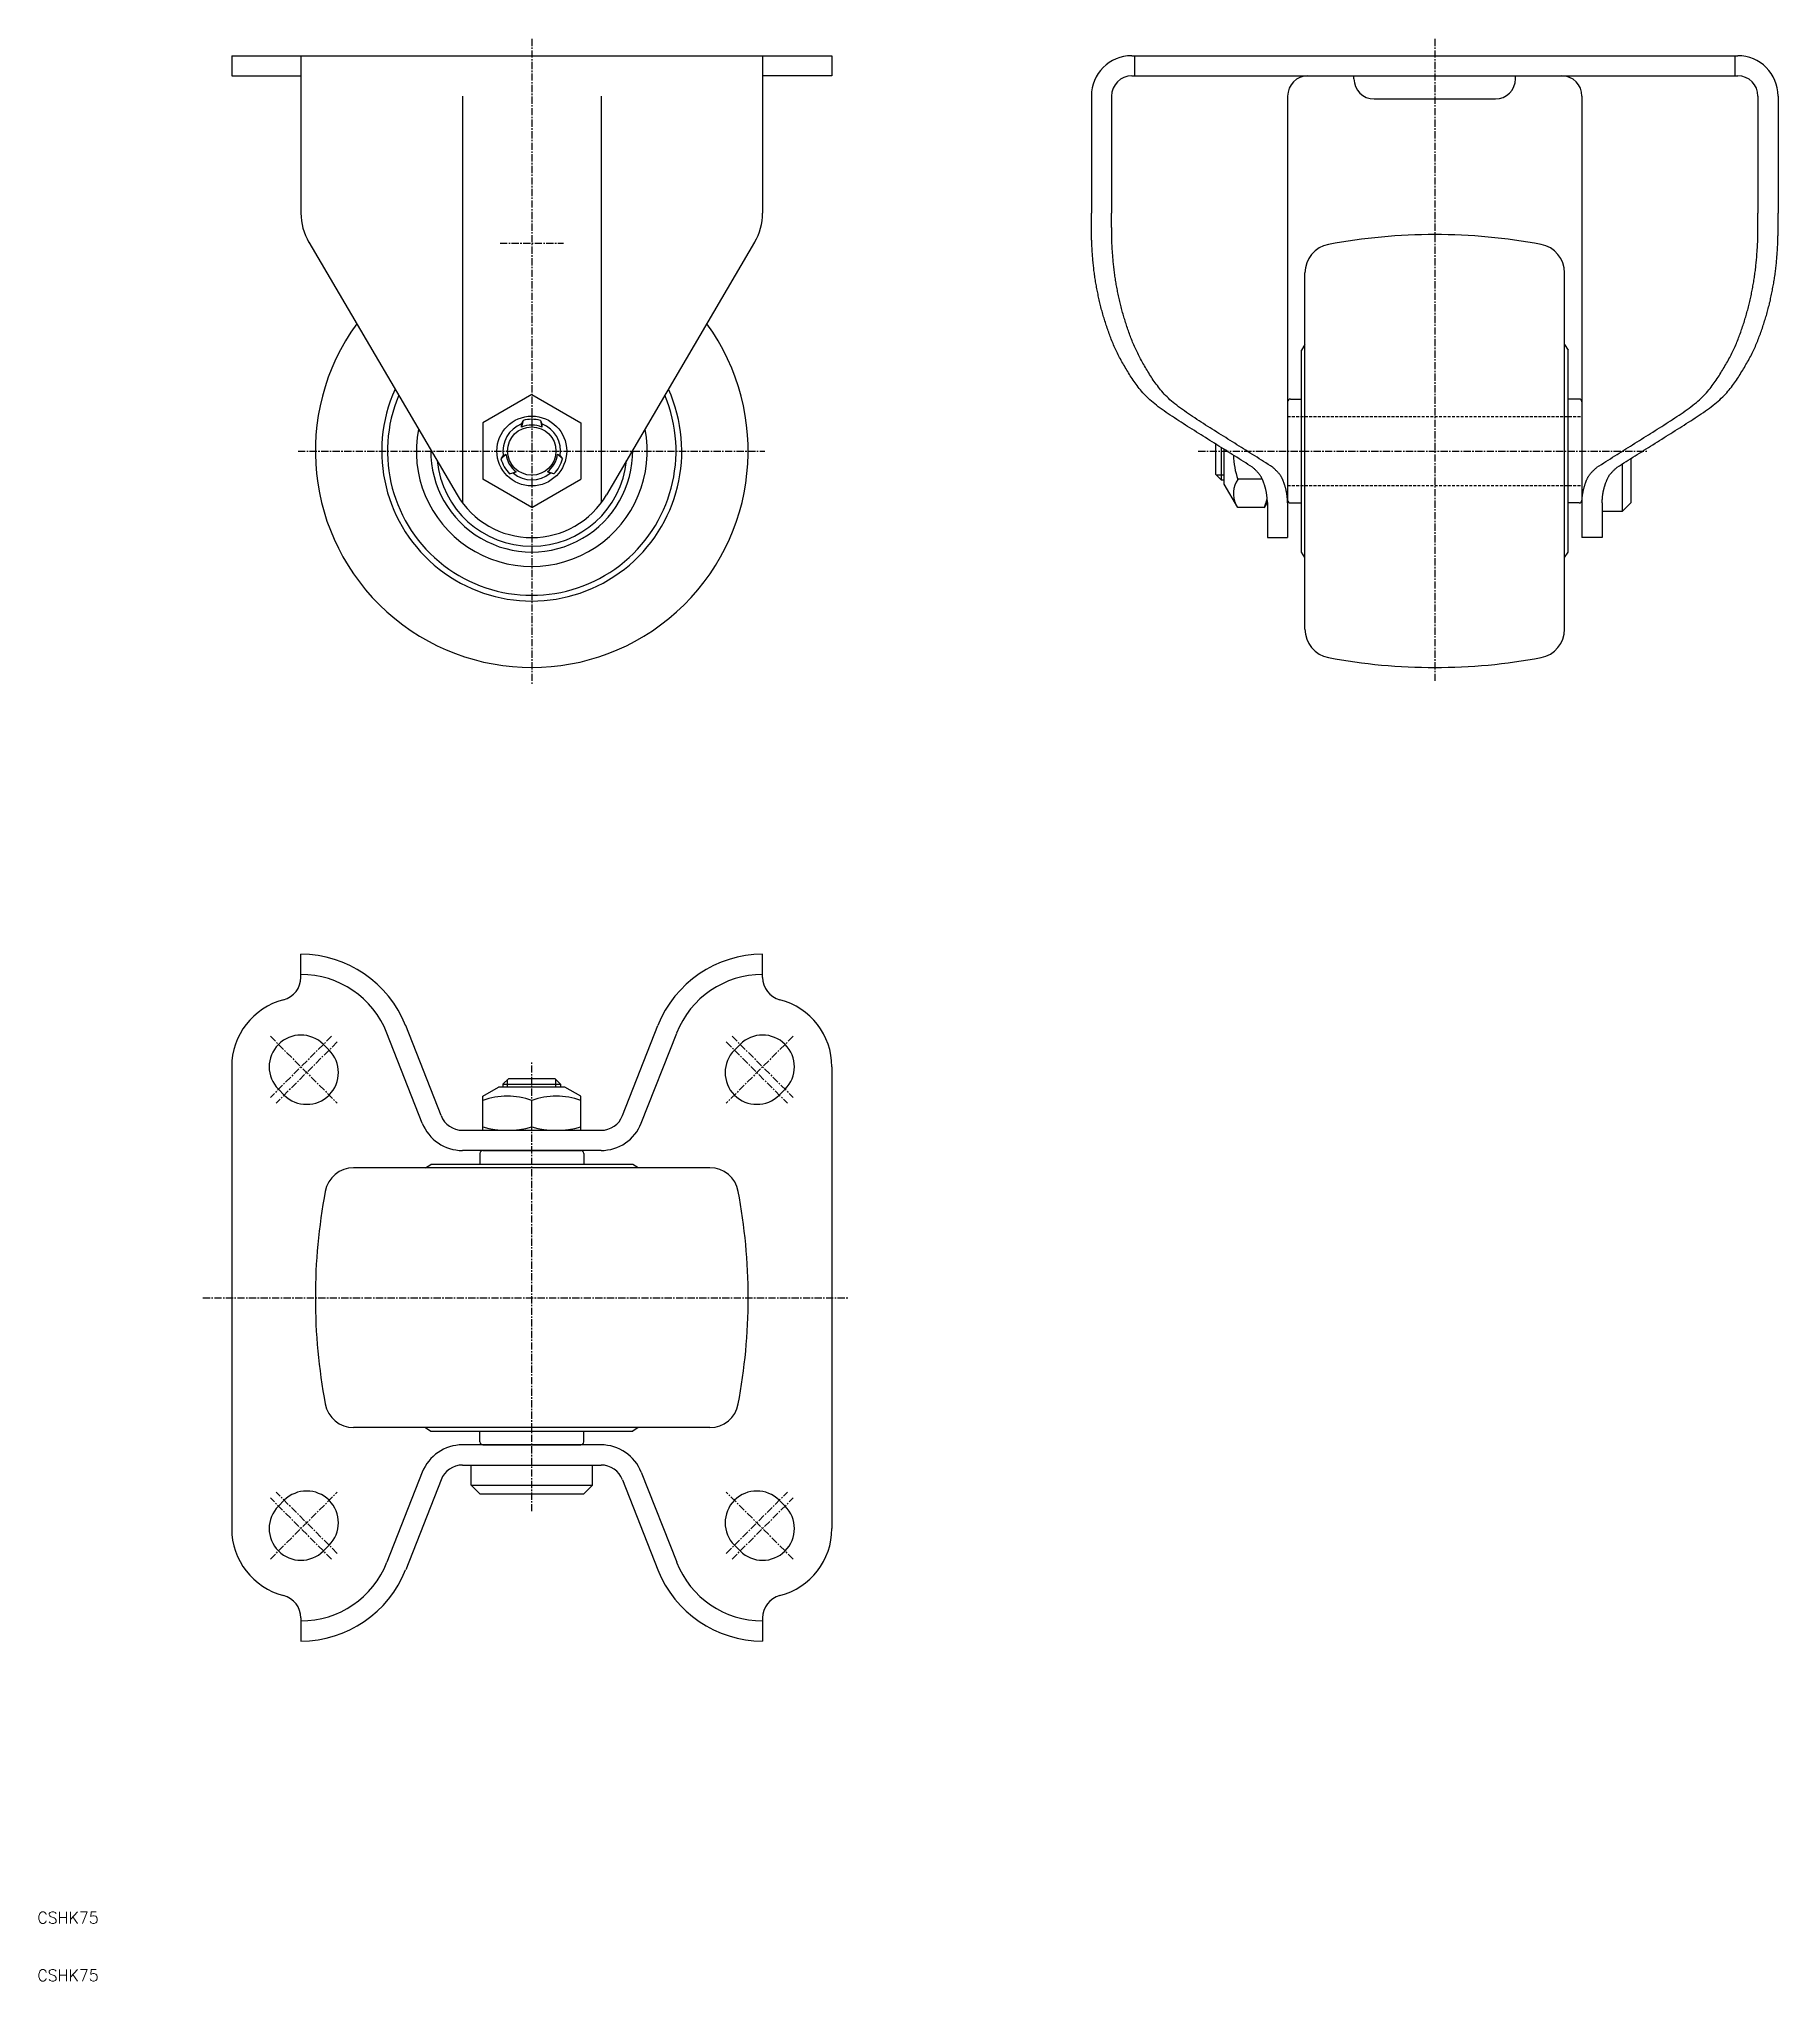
# Model space of a CAD drawing. Extents: x 10 to 312, y 10 to 347.
import ezdxf

# ---------------------------------------------------------------- set-up
doc = ezdxf.new("R2010")
doc.units = 0
doc.linetypes.add('CENTER', pattern=[2, 1.25, -0.25, 0.25, -0.25])
doc.linetypes.add('DASHED', pattern=[0.75, 0.5, -0.25])
doc.layers.get('0').update_dxf_attribs({"linetype": 'CONTINUOUS'})
doc.layers.add('CENTER', color=1, linetype='CENTER')
doc.styles.get("Standard").update_dxf_attribs({"font": 'TXT', "bigfont": 'BIGFONT'})

msp = doc.modelspace()

# ---------------------------------------------------------------- linework, layer by layer
at = {"color": 7, "linetype": 'CONTINUOUS'}
for p, q in [((43.67, 343.61), (147.67, 343.61)), ((43.67, 343.61), (43.67, 340.11)), ((55.67, 343.61), (55.67, 316.33)), ((135.67, 343.61), (135.67, 316.33)), ((147.67, 343.61), (147.67, 340.11)), ((199.64, 343.61), (304.64, 343.61)), ((200.14, 343.61), (200.14, 340.11)), ((304.14, 343.61), (304.14, 340.11)), ((43.67, 340.11), (55.67, 340.11)), ((147.67, 340.11), (135.67, 340.11)), ((199.64, 340.11), (304.64, 340.11)), ((238.14, 339.61), (238.14, 340.11)), ((266.14, 339.61), (266.14, 340.11)), ((192.64, 336.61), (192.64, 316.33)), ((196.14, 336.61), (196.14, 316.33)), ((226.64, 336.61), (226.64, 260.11)), ((277.64, 336.61), (277.64, 260.11)), ((308.14, 336.61), (308.14, 316.33)), ((311.64, 336.61), (311.64, 316.33)), ((241.64, 336.11), (262.64, 336.11)), ((57.05, 311.27), (82.74, 267.52)), ((134.29, 311.27), (108.61, 267.52)), ((229.64, 244.24), (229.64, 305.99)), ((274.64, 244.24), (274.64, 305.99)), ((229.64, 293.55), (229.04, 292.61)), ((274.64, 293.55), (275.24, 292.61)), ((229.04, 257.61), (229.04, 292.61)), ((275.24, 257.61), (275.24, 292.61)), ((95.67, 284.93), (87.17, 280.02)), ((95.67, 284.93), (104.17, 280.02)), ((227.14, 284.11), (229.04, 284.11)), ((277.14, 284.11), (275.24, 284.11)), ((87.17, 280.02), (87.17, 270.21)), ((94.17, 280.41), (93.92, 279.26)), ((93.92, 279.8), (94.17, 280.41)), ((93.92, 279.26), (93.92, 279.8)), ((97.17, 280.41), (97.42, 279.26)), ((97.17, 280.41), (97.42, 279.8)), ((97.42, 279.8), (97.42, 279.26)), ((104.17, 280.02), (104.17, 270.21)), ((214.14, 276.34), (214.14, 271.11)), ((90.34, 273.77), (91.21, 274.56)), ((90.34, 273.77), (90.74, 274.29)), ((90.74, 274.29), (91.21, 274.56)), ((101, 273.77), (100.14, 274.56)), ((100.14, 274.56), (100.6, 274.29)), ((100.6, 274.29), (101, 273.77)), ((215.14, 275.72), (215.14, 270.11)), ((215.64, 269.36), (215.64, 275.4)), ((284.64, 272.88), (284.64, 264.61)), ((286.14, 273.83), (286.14, 266.11)), ((95.67, 265.3), (87.17, 270.21)), ((91.84, 271.17), (92.96, 271.53)), ((92.49, 271.26), (91.84, 271.17)), ((92.96, 271.53), (92.49, 271.26)), ((95.67, 265.3), (104.17, 270.21)), ((99.5, 271.17), (98.39, 271.53)), ((98.85, 271.26), (98.39, 271.53)), ((99.5, 271.17), (98.85, 271.26)), ((214.14, 271.11), (215.14, 270.11)), ((215.14, 270.11), (215.64, 270.11)), ((217.99, 265.3), (215.64, 269.36)), ((222.27, 270.21), (217.99, 270.21)), ((223.14, 266.29), (222.56, 265.3)), ((223.14, 266.11), (223.14, 260.11)), ((227.14, 266.11), (229.04, 266.11)), ((277.14, 266.11), (275.24, 266.11)), ((281.14, 266.11), (281.14, 260.11)), ((286.14, 266.11), (284.64, 264.61)), ((222.56, 265.3), (217.99, 265.3)), ((284.64, 264.61), (281.14, 264.61)), ((223.14, 260.11), (226.64, 260.11)), ((281.14, 260.11), (277.64, 260.11)), ((229.64, 256.68), (229.04, 257.61)), ((274.64, 256.68), (275.24, 257.61)), ((55.67, 183.91), (55.67, 187.92)), ((135.67, 183.91), (135.67, 187.92)), ((79.95, 159.96), (73.82, 175.55)), ((111.39, 159.96), (117.52, 175.55)), ((60.56, 171.31), (59.56, 172.31)), ((76.69, 158.68), (70.56, 174.27)), ((114.65, 158.68), (120.78, 174.27)), ((130.78, 171.31), (131.78, 172.31)), ((43.67, 168.42), (43.67, 88.42)), ((147.67, 168.42), (147.67, 88.42)), ((87.17, 163.33), (89.92, 164.92)), ((101.42, 164.92), (89.92, 164.92)), ((91.67, 166.42), (90.67, 165.42)), ((90.67, 165.42), (90.67, 164.92)), ((90.67, 165.42), (100.67, 165.42)), ((91.67, 166.42), (99.67, 166.42)), ((99.67, 166.42), (100.67, 165.42)), ((100.67, 165.42), (100.67, 164.92)), ((104.17, 163.33), (101.42, 164.92)), ((51.78, 164.53), (52.78, 163.53)), ((87.17, 157.42), (87.17, 163.33)), ((95.67, 158), (95.67, 162.57)), ((104.17, 157.42), (104.17, 163.33)), ((139.56, 164.53), (138.56, 163.53)), ((83.67, 157.42), (107.67, 157.42)), ((77.23, 150.92), (78.17, 151.52)), ((113.17, 151.52), (78.17, 151.52)), ((107.67, 153.92), (83.67, 153.92)), ((86.67, 153.42), (86.67, 151.52)), ((87.17, 153.92), (104.17, 153.92)), ((104.67, 153.42), (104.67, 151.52)), ((114.11, 150.92), (113.17, 151.52)), ((126.54, 150.92), (64.8, 150.92)), ((126.54, 105.92), (64.8, 105.92)), ((77.23, 105.92), (78.17, 105.32)), ((78.17, 105.32), (113.17, 105.32)), ((86.67, 103.42), (86.67, 105.32)), ((104.67, 103.42), (104.67, 105.32)), ((114.11, 105.92), (113.17, 105.32)), ((107.67, 102.92), (83.67, 102.92)), ((87.17, 102.92), (104.17, 102.92)), ((76.69, 98.16), (70.56, 82.57)), ((83.67, 99.42), (107.67, 99.42)), ((85.17, 95.92), (85.17, 99.42)), ((106.17, 95.92), (106.17, 99.42)), ((114.65, 98.16), (120.78, 82.57)), ((79.95, 96.88), (73.82, 81.29)), ((85.17, 95.92), (106.17, 95.92)), ((85.17, 95.92), (86.67, 94.42)), ((86.67, 94.42), (104.67, 94.42)), ((104.67, 94.42), (106.17, 95.92)), ((111.39, 96.88), (117.52, 81.29)), ((51.78, 92.31), (52.78, 93.31)), ((139.56, 92.31), (138.56, 93.31)), ((60.56, 85.53), (59.56, 84.53)), ((130.78, 85.53), (131.78, 84.53)), ((55.67, 72.93), (55.67, 68.92)), ((135.67, 72.93), (135.67, 68.92))]:
    msp.add_line(p, q, dxfattribs=at)
at = {"color": 3, "linetype": 'CONTINUOUS'}
for p, q in [((83.67, 336.61), (83.67, 266.11)), ((107.67, 336.61), (107.67, 266.11)), ((215.64, 270.93), (214.33, 270.93)), ((91.48, 164.92), (91.48, 166.23)), ((99.86, 164.92), (99.86, 166.23))]:
    msp.add_line(p, q, dxfattribs=at)
at = {"color": 3, "linetype": 'DASHED'}
for p, q in [((226.64, 281.11), (277.64, 281.11)), ((226.64, 269.11), (277.64, 269.11))]:
    msp.add_line(p, q, dxfattribs=at)
at = {"color": 7, "linetype": 'CONTINUOUS'}
for points in [[(192.69, 311.27), (192.69, 311.33), (192.69, 311.4), (192.69, 311.46), (192.69, 311.52), (192.69, 311.59), (192.68, 311.65), (192.68, 311.71), (192.68, 311.78), (192.68, 311.84), (192.68, 311.9), (192.68, 311.97), (192.68, 312.03), (192.68, 312.09), (192.68, 312.16), (192.67, 312.22), (192.67, 312.28), (192.67, 312.35), (192.67, 312.41), (192.67, 312.47), (192.67, 312.54), (192.67, 312.6), (192.67, 312.66), (192.67, 312.73), (192.67, 312.79), (192.67, 312.85), (192.66, 312.92), (192.66, 312.98), (192.66, 313.04), (192.66, 313.11), (192.66, 313.17), (192.66, 313.23), (192.66, 313.3), (192.66, 313.36), (192.66, 313.42), (192.66, 313.49), (192.66, 313.55), (192.66, 313.61), (192.66, 313.68), (192.66, 313.74), (192.66, 313.8), (192.65, 313.86), (192.65, 313.93), (192.65, 313.99), (192.65, 314.05), (192.65, 314.12), (192.65, 314.18), (192.65, 314.24), (192.65, 314.31), (192.65, 314.37), (192.65, 314.43), (192.65, 314.5), (192.65, 314.56), (192.65, 314.62), (192.65, 314.69), (192.65, 314.75), (192.65, 314.81), (192.65, 314.88), (192.65, 314.94), (192.65, 315), (192.65, 315.07), (192.65, 315.13), (192.65, 315.19), (192.65, 315.26), (192.65, 315.32), (192.65, 315.38), (192.64, 315.45), (192.64, 315.51), (192.64, 315.57), (192.64, 315.64), (192.64, 315.7), (192.64, 315.76), (192.64, 315.83), (192.64, 315.89), (192.64, 315.95), (192.64, 316.02), (192.64, 316.08), (192.64, 316.14), (192.64, 316.21), (192.64, 316.27), (192.64, 316.33)], [(196.19, 311.27), (196.19, 311.33), (196.19, 311.4), (196.19, 311.46), (196.19, 311.52), (196.19, 311.59), (196.18, 311.65), (196.18, 311.71), (196.18, 311.78), (196.18, 311.84), (196.18, 311.9), (196.18, 311.97), (196.18, 312.03), (196.18, 312.09), (196.18, 312.16), (196.17, 312.22), (196.17, 312.28), (196.17, 312.35), (196.17, 312.41), (196.17, 312.47), (196.17, 312.54), (196.17, 312.6), (196.17, 312.66), (196.17, 312.73), (196.17, 312.79), (196.17, 312.85), (196.16, 312.92), (196.16, 312.98), (196.16, 313.04), (196.16, 313.11), (196.16, 313.17), (196.16, 313.23), (196.16, 313.3), (196.16, 313.36), (196.16, 313.42), (196.16, 313.49), (196.16, 313.55), (196.16, 313.61), (196.16, 313.68), (196.16, 313.74), (196.16, 313.8), (196.15, 313.86), (196.15, 313.93), (196.15, 313.99), (196.15, 314.05), (196.15, 314.12), (196.15, 314.18), (196.15, 314.24), (196.15, 314.31), (196.15, 314.37), (196.15, 314.43), (196.15, 314.5), (196.15, 314.56), (196.15, 314.62), (196.15, 314.69), (196.15, 314.75), (196.15, 314.81), (196.15, 314.88), (196.15, 314.94), (196.15, 315), (196.15, 315.07), (196.15, 315.13), (196.15, 315.19), (196.15, 315.26), (196.15, 315.32), (196.15, 315.38), (196.14, 315.45), (196.14, 315.51), (196.14, 315.57), (196.14, 315.64), (196.14, 315.7), (196.14, 315.76), (196.14, 315.83), (196.14, 315.89), (196.14, 315.95), (196.14, 316.02), (196.14, 316.08), (196.14, 316.14), (196.14, 316.21), (196.14, 316.27), (196.14, 316.33)], [(308.1, 311.27), (308.1, 311.33), (308.1, 311.4), (308.1, 311.46), (308.1, 311.52), (308.1, 311.59), (308.1, 311.65), (308.1, 311.71), (308.1, 311.78), (308.11, 311.84), (308.11, 311.9), (308.11, 311.97), (308.11, 312.03), (308.11, 312.09), (308.11, 312.16), (308.11, 312.22), (308.11, 312.28), (308.11, 312.35), (308.11, 312.41), (308.12, 312.47), (308.12, 312.54), (308.12, 312.6), (308.12, 312.66), (308.12, 312.73), (308.12, 312.79), (308.12, 312.85), (308.12, 312.92), (308.12, 312.98), (308.12, 313.04), (308.12, 313.11), (308.12, 313.17), (308.13, 313.23), (308.13, 313.3), (308.13, 313.36), (308.13, 313.42), (308.13, 313.49), (308.13, 313.55), (308.13, 313.61), (308.13, 313.68), (308.13, 313.74), (308.13, 313.8), (308.13, 313.86), (308.13, 313.93), (308.13, 313.99), (308.13, 314.05), (308.13, 314.12), (308.13, 314.18), (308.14, 314.24), (308.14, 314.31), (308.14, 314.37), (308.14, 314.43), (308.14, 314.5), (308.14, 314.56), (308.14, 314.62), (308.14, 314.69), (308.14, 314.75), (308.14, 314.81), (308.14, 314.88), (308.14, 314.94), (308.14, 315), (308.14, 315.07), (308.14, 315.13), (308.14, 315.19), (308.14, 315.26), (308.14, 315.32), (308.14, 315.38), (308.14, 315.45), (308.14, 315.51), (308.14, 315.57), (308.14, 315.64), (308.14, 315.7), (308.14, 315.76), (308.14, 315.83), (308.14, 315.89), (308.14, 315.95), (308.14, 316.02), (308.14, 316.08), (308.14, 316.14), (308.14, 316.21), (308.14, 316.27), (308.14, 316.33)], [(311.6, 311.27), (311.6, 311.33), (311.6, 311.4), (311.6, 311.46), (311.6, 311.52), (311.6, 311.59), (311.6, 311.65), (311.6, 311.71), (311.6, 311.78), (311.61, 311.84), (311.61, 311.9), (311.61, 311.97), (311.61, 312.03), (311.61, 312.09), (311.61, 312.16), (311.61, 312.22), (311.61, 312.28), (311.61, 312.35), (311.61, 312.41), (311.62, 312.47), (311.62, 312.54), (311.62, 312.6), (311.62, 312.66), (311.62, 312.73), (311.62, 312.79), (311.62, 312.85), (311.62, 312.92), (311.62, 312.98), (311.62, 313.04), (311.62, 313.11), (311.62, 313.17), (311.63, 313.23), (311.63, 313.3), (311.63, 313.36), (311.63, 313.42), (311.63, 313.49), (311.63, 313.55), (311.63, 313.61), (311.63, 313.68), (311.63, 313.74), (311.63, 313.8), (311.63, 313.86), (311.63, 313.93), (311.63, 313.99), (311.63, 314.05), (311.63, 314.12), (311.63, 314.18), (311.64, 314.24), (311.64, 314.31), (311.64, 314.37), (311.64, 314.43), (311.64, 314.5), (311.64, 314.56), (311.64, 314.62), (311.64, 314.69), (311.64, 314.75), (311.64, 314.81), (311.64, 314.88), (311.64, 314.94), (311.64, 315), (311.64, 315.07), (311.64, 315.13), (311.64, 315.19), (311.64, 315.26), (311.64, 315.32), (311.64, 315.38), (311.64, 315.45), (311.64, 315.51), (311.64, 315.57), (311.64, 315.64), (311.64, 315.7), (311.64, 315.76), (311.64, 315.83), (311.64, 315.89), (311.64, 315.95), (311.64, 316.02), (311.64, 316.08), (311.64, 316.14), (311.64, 316.21), (311.64, 316.27), (311.64, 316.33)], [(199.53, 287.9), (199.38, 288.14), (199.23, 288.38), (199.08, 288.63), (198.94, 288.87), (198.79, 289.11), (198.65, 289.36), (198.5, 289.6), (198.36, 289.85), (198.22, 290.09), (198.08, 290.33), (197.94, 290.58), (197.8, 290.82), (197.67, 291.06), (197.54, 291.31), (197.41, 291.55), (197.29, 291.79), (197.16, 292.04), (197.05, 292.28), (196.93, 292.52), (196.82, 292.77), (196.71, 293.01), (196.6, 293.25), (196.49, 293.5), (196.39, 293.74), (196.29, 293.98), (196.19, 294.23), (196.09, 294.47), (196, 294.71), (195.91, 294.96), (195.81, 295.2), (195.73, 295.44), (195.64, 295.69), (195.55, 295.93), (195.47, 296.18), (195.38, 296.42), (195.3, 296.66), (195.22, 296.91), (195.14, 297.15), (195.06, 297.39), (194.98, 297.64), (194.91, 297.88), (194.83, 298.12), (194.76, 298.37), (194.69, 298.61), (194.62, 298.85), (194.55, 299.1), (194.48, 299.34), (194.42, 299.58), (194.35, 299.83), (194.29, 300.07), (194.23, 300.31), (194.17, 300.56), (194.11, 300.8), (194.05, 301.04), (194, 301.29), (193.94, 301.53), (193.89, 301.77), (193.84, 302.02), (193.79, 302.26), (193.74, 302.51), (193.69, 302.75), (193.64, 302.99), (193.59, 303.24), (193.55, 303.48), (193.51, 303.72), (193.46, 303.97), (193.42, 304.21), (193.38, 304.45), (193.34, 304.7), (193.3, 304.94), (193.26, 305.18), (193.23, 305.43), (193.19, 305.67), (193.16, 305.91), (193.13, 306.16), (193.09, 306.4), (193.06, 306.64), (193.04, 306.89), (193.01, 307.13), (192.98, 307.37), (192.96, 307.62), (192.93, 307.86), (192.91, 308.1), (192.89, 308.35), (192.87, 308.59), (192.85, 308.84), (192.83, 309.08), (192.81, 309.32), (192.8, 309.57), (192.78, 309.81), (192.77, 310.05), (192.75, 310.3), (192.73, 310.54), (192.72, 310.78), (192.71, 311.03), (192.69, 311.27)], [(203.03, 287.9), (202.88, 288.14), (202.73, 288.38), (202.58, 288.63), (202.44, 288.87), (202.29, 289.11), (202.15, 289.36), (202, 289.6), (201.86, 289.85), (201.72, 290.09), (201.58, 290.33), (201.44, 290.58), (201.3, 290.82), (201.17, 291.06), (201.04, 291.31), (200.91, 291.55), (200.79, 291.79), (200.66, 292.04), (200.55, 292.28), (200.43, 292.52), (200.32, 292.77), (200.21, 293.01), (200.1, 293.25), (199.99, 293.5), (199.89, 293.74), (199.79, 293.98), (199.69, 294.23), (199.59, 294.47), (199.5, 294.71), (199.41, 294.96), (199.31, 295.2), (199.23, 295.44), (199.14, 295.69), (199.05, 295.93), (198.97, 296.18), (198.88, 296.42), (198.8, 296.66), (198.72, 296.91), (198.64, 297.15), (198.56, 297.39), (198.48, 297.64), (198.41, 297.88), (198.33, 298.12), (198.26, 298.37), (198.19, 298.61), (198.12, 298.85), (198.05, 299.1), (197.98, 299.34), (197.92, 299.58), (197.85, 299.83), (197.79, 300.07), (197.73, 300.31), (197.67, 300.56), (197.61, 300.8), (197.55, 301.04), (197.5, 301.29), (197.44, 301.53), (197.39, 301.77), (197.34, 302.02), (197.29, 302.26), (197.24, 302.51), (197.19, 302.75), (197.14, 302.99), (197.09, 303.24), (197.05, 303.48), (197.01, 303.72), (196.96, 303.97), (196.92, 304.21), (196.88, 304.45), (196.84, 304.7), (196.8, 304.94), (196.76, 305.18), (196.73, 305.43), (196.69, 305.67), (196.66, 305.91), (196.63, 306.16), (196.59, 306.4), (196.56, 306.64), (196.54, 306.89), (196.51, 307.13), (196.48, 307.37), (196.46, 307.62), (196.43, 307.86), (196.41, 308.1), (196.39, 308.35), (196.37, 308.59), (196.35, 308.84), (196.33, 309.08), (196.31, 309.32), (196.3, 309.57), (196.28, 309.81), (196.27, 310.05), (196.25, 310.3), (196.23, 310.54), (196.22, 310.78), (196.21, 311.03), (196.19, 311.27)], [(301.26, 287.9), (301.41, 288.14), (301.55, 288.38), (301.7, 288.63), (301.85, 288.87), (302, 289.11), (302.14, 289.36), (302.29, 289.6), (302.43, 289.85), (302.57, 290.09), (302.71, 290.33), (302.85, 290.58), (302.98, 290.82), (303.12, 291.06), (303.25, 291.31), (303.38, 291.55), (303.5, 291.79), (303.62, 292.04), (303.74, 292.28), (303.86, 292.52), (303.97, 292.77), (304.08, 293.01), (304.19, 293.25), (304.29, 293.5), (304.4, 293.74), (304.5, 293.98), (304.6, 294.23), (304.69, 294.47), (304.79, 294.71), (304.88, 294.96), (304.97, 295.2), (305.06, 295.44), (305.15, 295.69), (305.24, 295.93), (305.32, 296.18), (305.41, 296.42), (305.49, 296.66), (305.57, 296.91), (305.65, 297.15), (305.73, 297.39), (305.8, 297.64), (305.88, 297.88), (305.95, 298.12), (306.03, 298.37), (306.1, 298.61), (306.17, 298.85), (306.24, 299.1), (306.3, 299.34), (306.37, 299.58), (306.43, 299.83), (306.49, 300.07), (306.56, 300.31), (306.62, 300.56), (306.67, 300.8), (306.73, 301.04), (306.79, 301.29), (306.84, 301.53), (306.9, 301.77), (306.95, 302.02), (307, 302.26), (307.05, 302.51), (307.1, 302.75), (307.15, 302.99), (307.19, 303.24), (307.24, 303.48), (307.28, 303.72), (307.32, 303.97), (307.37, 304.21), (307.41, 304.45), (307.45, 304.7), (307.49, 304.94), (307.52, 305.18), (307.56, 305.43), (307.6, 305.67), (307.63, 305.91), (307.66, 306.16), (307.69, 306.4), (307.72, 306.64), (307.75, 306.89), (307.78, 307.13), (307.8, 307.37), (307.83, 307.62), (307.85, 307.86), (307.88, 308.1), (307.9, 308.35), (307.92, 308.59), (307.94, 308.84), (307.95, 309.08), (307.97, 309.32), (307.99, 309.57), (308.01, 309.81), (308.02, 310.05), (308.04, 310.3), (308.05, 310.54), (308.07, 310.78), (308.08, 311.03), (308.1, 311.27)], [(304.76, 287.9), (304.91, 288.14), (305.05, 288.38), (305.2, 288.63), (305.35, 288.87), (305.5, 289.11), (305.64, 289.36), (305.79, 289.6), (305.93, 289.85), (306.07, 290.09), (306.21, 290.33), (306.35, 290.58), (306.48, 290.82), (306.62, 291.06), (306.75, 291.31), (306.88, 291.55), (307, 291.79), (307.12, 292.04), (307.24, 292.28), (307.36, 292.52), (307.47, 292.77), (307.58, 293.01), (307.69, 293.25), (307.79, 293.5), (307.9, 293.74), (308, 293.98), (308.1, 294.23), (308.19, 294.47), (308.29, 294.71), (308.38, 294.96), (308.47, 295.2), (308.56, 295.44), (308.65, 295.69), (308.74, 295.93), (308.82, 296.18), (308.91, 296.42), (308.99, 296.66), (309.07, 296.91), (309.15, 297.15), (309.23, 297.39), (309.3, 297.64), (309.38, 297.88), (309.45, 298.12), (309.53, 298.37), (309.6, 298.61), (309.67, 298.85), (309.74, 299.1), (309.8, 299.34), (309.87, 299.58), (309.93, 299.83), (309.99, 300.07), (310.06, 300.31), (310.12, 300.56), (310.17, 300.8), (310.23, 301.04), (310.29, 301.29), (310.34, 301.53), (310.4, 301.77), (310.45, 302.02), (310.5, 302.26), (310.55, 302.51), (310.6, 302.75), (310.65, 302.99), (310.69, 303.24), (310.74, 303.48), (310.78, 303.72), (310.82, 303.97), (310.87, 304.21), (310.91, 304.45), (310.95, 304.7), (310.99, 304.94), (311.02, 305.18), (311.06, 305.43), (311.1, 305.67), (311.13, 305.91), (311.16, 306.16), (311.19, 306.4), (311.22, 306.64), (311.25, 306.89), (311.28, 307.13), (311.3, 307.37), (311.33, 307.62), (311.35, 307.86), (311.38, 308.1), (311.4, 308.35), (311.42, 308.59), (311.44, 308.84), (311.45, 309.08), (311.47, 309.32), (311.49, 309.57), (311.51, 309.81), (311.52, 310.05), (311.54, 310.3), (311.55, 310.54), (311.57, 310.78), (311.58, 311.03), (311.6, 311.27)], [(220.53, 272.32), (220.15, 272.56), (219.76, 272.8), (219.38, 273.05), (218.99, 273.29), (218.61, 273.53), (218.22, 273.78), (217.84, 274.02), (217.45, 274.26), (217.06, 274.51), (216.68, 274.75), (216.29, 274.99), (215.91, 275.24), (215.52, 275.48), (215.13, 275.72), (214.74, 275.97), (214.36, 276.21), (213.97, 276.45), (213.58, 276.7), (213.19, 276.94), (212.8, 277.18), (212.41, 277.43), (212.03, 277.67), (211.64, 277.92), (211.25, 278.16), (210.86, 278.4), (210.48, 278.65), (210.09, 278.89), (209.71, 279.13), (209.32, 279.38), (208.94, 279.62), (208.56, 279.86), (208.18, 280.11), (207.8, 280.35), (207.42, 280.59), (207.05, 280.84), (206.68, 281.08), (206.31, 281.32), (205.95, 281.57), (205.6, 281.81), (205.25, 282.05), (204.91, 282.3), (204.57, 282.54), (204.24, 282.78), (203.93, 283.03), (203.62, 283.27), (203.32, 283.51), (203.03, 283.76), (202.76, 284), (202.5, 284.25), (202.25, 284.49), (202.01, 284.73), (201.78, 284.98), (201.56, 285.22), (201.35, 285.46), (201.14, 285.71), (200.94, 285.95), (200.75, 286.19), (200.57, 286.44), (200.39, 286.68), (200.21, 286.92), (200.04, 287.17), (199.87, 287.41), (199.7, 287.65), (199.53, 287.9)], [(224.03, 272.32), (223.65, 272.56), (223.26, 272.8), (222.88, 273.05), (222.49, 273.29), (222.11, 273.53), (221.72, 273.78), (221.34, 274.02), (220.95, 274.26), (220.56, 274.51), (220.18, 274.75), (219.79, 274.99), (219.41, 275.24), (219.02, 275.48), (218.63, 275.72), (218.24, 275.97), (217.86, 276.21), (217.47, 276.45), (217.08, 276.7), (216.69, 276.94), (216.3, 277.18), (215.91, 277.43), (215.53, 277.67), (215.14, 277.92), (214.75, 278.16), (214.36, 278.4), (213.98, 278.65), (213.59, 278.89), (213.21, 279.13), (212.82, 279.38), (212.44, 279.62), (212.06, 279.86), (211.68, 280.11), (211.3, 280.35), (210.92, 280.59), (210.55, 280.84), (210.18, 281.08), (209.81, 281.32), (209.45, 281.57), (209.1, 281.81), (208.75, 282.05), (208.41, 282.3), (208.07, 282.54), (207.74, 282.78), (207.43, 283.03), (207.12, 283.27), (206.82, 283.51), (206.53, 283.76), (206.26, 284), (206, 284.25), (205.75, 284.49), (205.51, 284.73), (205.28, 284.98), (205.06, 285.22), (204.85, 285.46), (204.64, 285.71), (204.44, 285.95), (204.25, 286.19), (204.07, 286.44), (203.89, 286.68), (203.71, 286.92), (203.54, 287.17), (203.37, 287.41), (203.2, 287.65), (203.03, 287.9)], [(280.25, 272.32), (280.64, 272.56), (281.02, 272.8), (281.41, 273.05), (281.79, 273.29), (282.18, 273.53), (282.57, 273.78), (282.95, 274.02), (283.34, 274.26), (283.72, 274.51), (284.11, 274.75), (284.5, 274.99), (284.88, 275.24), (285.27, 275.48), (285.66, 275.72), (286.04, 275.97), (286.43, 276.21), (286.82, 276.45), (287.21, 276.7), (287.6, 276.94), (287.98, 277.18), (288.37, 277.43), (288.76, 277.67), (289.15, 277.92), (289.54, 278.16), (289.92, 278.4), (290.31, 278.65), (290.69, 278.89), (291.08, 279.13), (291.46, 279.38), (291.85, 279.62), (292.23, 279.86), (292.61, 280.11), (292.99, 280.35), (293.36, 280.59), (293.74, 280.84), (294.11, 281.08), (294.47, 281.32), (294.83, 281.57), (295.19, 281.81), (295.54, 282.05), (295.88, 282.3), (296.22, 282.54), (296.54, 282.78), (296.86, 283.03), (297.17, 283.27), (297.47, 283.51), (297.75, 283.76), (298.03, 284), (298.29, 284.25), (298.54, 284.49), (298.78, 284.73), (299.01, 284.98), (299.23, 285.22), (299.44, 285.46), (299.65, 285.71), (299.84, 285.95), (300.03, 286.19), (300.22, 286.44), (300.4, 286.68), (300.57, 286.92), (300.75, 287.17), (300.92, 287.41), (301.09, 287.65), (301.26, 287.9)], [(283.75, 272.32), (284.14, 272.56), (284.52, 272.8), (284.91, 273.05), (285.29, 273.29), (285.68, 273.53), (286.07, 273.78), (286.45, 274.02), (286.84, 274.26), (287.22, 274.51), (287.61, 274.75), (288, 274.99), (288.38, 275.24), (288.77, 275.48), (289.16, 275.72), (289.54, 275.97), (289.93, 276.21), (290.32, 276.45), (290.71, 276.7), (291.1, 276.94), (291.48, 277.18), (291.87, 277.43), (292.26, 277.67), (292.65, 277.92), (293.04, 278.16), (293.42, 278.4), (293.81, 278.65), (294.19, 278.89), (294.58, 279.13), (294.96, 279.38), (295.35, 279.62), (295.73, 279.86), (296.11, 280.11), (296.49, 280.35), (296.86, 280.59), (297.24, 280.84), (297.61, 281.08), (297.97, 281.32), (298.33, 281.57), (298.69, 281.81), (299.04, 282.05), (299.38, 282.3), (299.72, 282.54), (300.04, 282.78), (300.36, 283.03), (300.67, 283.27), (300.97, 283.51), (301.25, 283.76), (301.53, 284), (301.79, 284.25), (302.04, 284.49), (302.28, 284.73), (302.51, 284.98), (302.73, 285.22), (302.94, 285.46), (303.15, 285.71), (303.34, 285.95), (303.53, 286.19), (303.72, 286.44), (303.9, 286.68), (304.07, 286.92), (304.25, 287.17), (304.42, 287.41), (304.59, 287.65), (304.76, 287.9)], [(223.14, 266.11), (223.14, 266.18), (223.14, 266.25), (223.14, 266.31), (223.13, 266.38), (223.13, 266.45), (223.13, 266.51), (223.12, 266.58), (223.12, 266.65), (223.11, 266.72), (223.11, 266.78), (223.11, 266.85), (223.1, 266.92), (223.09, 266.99), (223.09, 267.07), (223.08, 267.14), (223.07, 267.21), (223.06, 267.29), (223.05, 267.36), (223.04, 267.44), (223.03, 267.52), (223.02, 267.6), (223.01, 267.68), (223, 267.75), (222.99, 267.83), (222.97, 267.91), (222.96, 268), (222.94, 268.08), (222.92, 268.16), (222.91, 268.24), (222.89, 268.32), (222.87, 268.4), (222.85, 268.48), (222.83, 268.56), (222.81, 268.64), (222.79, 268.72), (222.77, 268.8), (222.74, 268.88), (222.72, 268.96), (222.7, 269.04), (222.67, 269.12), (222.65, 269.2), (222.62, 269.28), (222.59, 269.36), (222.57, 269.44), (222.54, 269.52), (222.51, 269.6), (222.48, 269.68), (222.45, 269.76), (222.42, 269.84), (222.39, 269.92), (222.36, 270), (222.33, 270.08), (222.29, 270.16), (222.26, 270.24), (222.22, 270.32), (222.18, 270.4), (222.14, 270.48), (222.1, 270.56), (222.05, 270.64), (222.01, 270.72), (221.96, 270.8), (221.9, 270.88), (221.85, 270.96), (221.79, 271.04), (221.73, 271.12), (221.66, 271.2), (221.59, 271.28), (221.52, 271.36), (221.45, 271.44), (221.37, 271.52), (221.29, 271.6), (221.21, 271.68), (221.13, 271.76), (221.05, 271.84), (220.97, 271.92), (220.88, 272), (220.79, 272.08), (220.71, 272.16), (220.62, 272.24), (220.53, 272.32)], [(226.64, 266.11), (226.64, 266.18), (226.64, 266.25), (226.64, 266.31), (226.63, 266.38), (226.63, 266.45), (226.63, 266.51), (226.62, 266.58), (226.62, 266.65), (226.61, 266.72), (226.61, 266.78), (226.61, 266.85), (226.6, 266.92), (226.59, 266.99), (226.59, 267.07), (226.58, 267.14), (226.57, 267.21), (226.56, 267.29), (226.55, 267.36), (226.54, 267.44), (226.53, 267.52), (226.52, 267.6), (226.51, 267.68), (226.5, 267.75), (226.49, 267.83), (226.47, 267.91), (226.46, 268), (226.44, 268.08), (226.42, 268.16), (226.41, 268.24), (226.39, 268.32), (226.37, 268.4), (226.35, 268.48), (226.33, 268.56), (226.31, 268.64), (226.29, 268.72), (226.27, 268.8), (226.24, 268.88), (226.22, 268.96), (226.2, 269.04), (226.17, 269.12), (226.15, 269.2), (226.12, 269.28), (226.09, 269.36), (226.07, 269.44), (226.04, 269.52), (226.01, 269.6), (225.98, 269.68), (225.95, 269.76), (225.92, 269.84), (225.89, 269.92), (225.86, 270), (225.83, 270.08), (225.79, 270.16), (225.76, 270.24), (225.72, 270.32), (225.68, 270.4), (225.64, 270.48), (225.6, 270.56), (225.55, 270.64), (225.51, 270.72), (225.46, 270.8), (225.4, 270.88), (225.35, 270.96), (225.29, 271.04), (225.23, 271.12), (225.16, 271.2), (225.09, 271.28), (225.02, 271.36), (224.95, 271.44), (224.87, 271.52), (224.79, 271.6), (224.71, 271.68), (224.63, 271.76), (224.55, 271.84), (224.47, 271.92), (224.38, 272), (224.29, 272.08), (224.21, 272.16), (224.12, 272.24), (224.03, 272.32)], [(277.64, 266.11), (277.65, 266.18), (277.65, 266.25), (277.65, 266.31), (277.65, 266.38), (277.66, 266.45), (277.66, 266.51), (277.66, 266.58), (277.67, 266.65), (277.67, 266.72), (277.68, 266.78), (277.68, 266.85), (277.69, 266.92), (277.69, 266.99), (277.7, 267.07), (277.71, 267.14), (277.71, 267.21), (277.72, 267.29), (277.73, 267.36), (277.74, 267.44), (277.75, 267.52), (277.76, 267.6), (277.78, 267.68), (277.79, 267.75), (277.8, 267.83), (277.82, 267.91), (277.83, 268), (277.85, 268.08), (277.86, 268.16), (277.88, 268.24), (277.9, 268.32), (277.92, 268.4), (277.94, 268.48), (277.96, 268.56), (277.98, 268.64), (278, 268.72), (278.02, 268.8), (278.04, 268.88), (278.07, 268.96), (278.09, 269.04), (278.12, 269.12), (278.14, 269.2), (278.17, 269.28), (278.19, 269.36), (278.22, 269.44), (278.25, 269.52), (278.28, 269.6), (278.31, 269.68), (278.34, 269.76), (278.37, 269.84), (278.4, 269.92), (278.43, 270), (278.46, 270.08), (278.5, 270.16), (278.53, 270.24), (278.57, 270.32), (278.61, 270.4), (278.65, 270.48), (278.69, 270.56), (278.73, 270.64), (278.78, 270.72), (278.83, 270.8), (278.88, 270.88), (278.94, 270.96), (279, 271.04), (279.06, 271.12), (279.13, 271.2), (279.19, 271.28), (279.27, 271.36), (279.34, 271.44), (279.41, 271.52), (279.49, 271.6), (279.57, 271.68), (279.65, 271.76), (279.74, 271.84), (279.82, 271.92), (279.91, 272), (279.99, 272.08), (280.08, 272.16), (280.17, 272.24), (280.25, 272.32)], [(281.14, 266.11), (281.15, 266.18), (281.15, 266.25), (281.15, 266.31), (281.15, 266.38), (281.16, 266.45), (281.16, 266.51), (281.16, 266.58), (281.17, 266.65), (281.17, 266.72), (281.18, 266.78), (281.18, 266.85), (281.19, 266.92), (281.19, 266.99), (281.2, 267.07), (281.21, 267.14), (281.21, 267.21), (281.22, 267.29), (281.23, 267.36), (281.24, 267.44), (281.25, 267.52), (281.26, 267.6), (281.28, 267.68), (281.29, 267.75), (281.3, 267.83), (281.32, 267.91), (281.33, 268), (281.35, 268.08), (281.36, 268.16), (281.38, 268.24), (281.4, 268.32), (281.42, 268.4), (281.44, 268.48), (281.46, 268.56), (281.48, 268.64), (281.5, 268.72), (281.52, 268.8), (281.54, 268.88), (281.57, 268.96), (281.59, 269.04), (281.62, 269.12), (281.64, 269.2), (281.67, 269.28), (281.69, 269.36), (281.72, 269.44), (281.75, 269.52), (281.78, 269.6), (281.81, 269.68), (281.84, 269.76), (281.87, 269.84), (281.9, 269.92), (281.93, 270), (281.96, 270.08), (282, 270.16), (282.03, 270.24), (282.07, 270.32), (282.11, 270.4), (282.15, 270.48), (282.19, 270.56), (282.23, 270.64), (282.28, 270.72), (282.33, 270.8), (282.38, 270.88), (282.44, 270.96), (282.5, 271.04), (282.56, 271.12), (282.63, 271.2), (282.69, 271.28), (282.77, 271.36), (282.84, 271.44), (282.91, 271.52), (282.99, 271.6), (283.07, 271.68), (283.15, 271.76), (283.24, 271.84), (283.32, 271.92), (283.41, 272), (283.49, 272.08), (283.58, 272.16), (283.67, 272.24), (283.75, 272.32)]]:
    msp.add_lwpolyline(points, dxfattribs=at)
for radius in [6.05, 4.19]:
    msp.add_circle((95.67, 275.11), radius, dxfattribs=at)
for centre, radius, start, end in [((199.64, 336.61), 7, 90, 180), ((304.64, 336.61), 7, 0, 90), ((199.64, 336.61), 3.5, 90, 180), ((230.14, 336.61), 3.5, 90, 180), ((274.14, 336.61), 3.5, 0, 90), ((304.64, 336.61), 3.5, 0, 90), ((241.64, 339.61), 3.5, 180, 270), ((262.64, 339.61), 3.5, 270, 0), ((65.67, 316.33), 10, 180, 210.4196), ((125.67, 316.33), 10, 329.5804, 0), ((234.64, 305.99), 5, 100.6151, 180), ((252.14, 212.61), 100, 79.3849, 100.6151), ((269.64, 305.99), 5, 0, 79.3849), ((95.67, 275.11), 37.5, 143.9977, 36.0023), ((95.67, 275.11), 26, 155.654, 24.346), ((95.67, 275.11), 25, 157.2895, 22.7105), ((227.14, 283.61), 0.5, 90, 180), ((277.14, 283.61), 0.5, 0, 90), ((95.67, 275.11), 4.5, 67.1146, 112.8854), ((95.67, 275.11), 5.5, 74.1734, 105.8266), ((95.67, 275.11), 20, 169.0099, 10.9901), ((95.67, 275.11), 17.5, 179.4168, 0.5832), ((95.67, 275.11), 16.5, 185.7996, 354.2004), ((95.67, 275.11), 5.5, 194.1734, 225.8266), ((95.67, 275.11), 4.5, 187.1146, 232.8854), ((95.67, 275.11), 4.5, 307.1146, 352.8854), ((95.67, 275.11), 5.5, 314.1734, 345.8266), ((233.47, 275.11), 16.24, 182.5528, 197.588), ((221.58, 267.75), 4.34, 145.6158, 205.6158), ((95.67, 275.11), 15, 210.4196, 329.5804), ((217.67, 267.75), 5.48, 333.3771, 352.1885), ((217.67, 267.75), 5.48, 333.3771, 346.8194), ((227.14, 266.61), 0.5, 180, 270), ((277.14, 266.61), 0.5, 270, 0), ((234.64, 244.24), 5, 180, 259.3849), ((269.64, 244.24), 5, 280.6151, 0), ((252.14, 337.61), 100, 259.3849, 280.6151), ((55.67, 168.42), 19.5, 21.4528, 90), ((135.67, 168.42), 19.5, 90, 158.5472), ((51.67, 183.91), 4, 284.4775, 0), ((55.67, 168.42), 16, 21.4528, 90), ((135.67, 168.42), 16, 90, 158.5472), ((139.67, 183.91), 4, 180, 255.5225), ((55.67, 168.42), 12, 104.4775, 180), ((135.67, 168.42), 12, 0, 75.5225), ((55.67, 168.42), 5.5, 45, 225), ((135.67, 168.42), 5.5, 315, 135), ((56.67, 167.42), 5.5, 225, 45), ((134.67, 167.42), 5.5, 135, 315), ((91.42, 151.06), 12.28, 69.7438, 110.2562), ((99.92, 151.06), 12.28, 69.7438, 110.2562), ((83.67, 161.42), 7.5, 201.4528, 270), ((83.67, 161.42), 4, 201.4528, 270), ((107.67, 161.42), 4, 270, 338.5472), ((107.67, 161.42), 7.5, 270, 338.5472), ((91.42, 173.27), 15.85, 254.4429, 285.5571), ((99.92, 173.27), 15.85, 254.4429, 285.5571), ((87.17, 153.42), 0.5, 90, 180), ((104.17, 153.42), 0.5, 0, 90), ((64.8, 145.92), 5, 90, 169.3849), ((126.54, 145.92), 5, 10.6151, 90), ((158.17, 128.42), 100, 169.3849, 190.6151), ((33.17, 128.42), 100, 349.3849, 10.6151), ((64.8, 110.92), 5, 190.6151, 270), ((126.54, 110.92), 5, 270, 349.3849), ((83.67, 95.42), 7.5, 90, 158.5472), ((87.17, 103.42), 0.5, 180, 270), ((104.17, 103.42), 0.5, 270, 0), ((107.67, 95.42), 7.5, 21.4528, 90), ((83.67, 95.42), 4, 90, 158.5472), ((107.67, 95.42), 4, 21.4528, 90), ((56.67, 89.42), 5.5, 315, 135), ((134.67, 89.42), 5.5, 45, 225), ((55.67, 88.42), 5.5, 135, 315), ((135.67, 88.42), 5.5, 225, 45), ((55.67, 88.42), 12, 180, 255.5225), ((135.67, 88.42), 12, 284.4775, 0), ((55.67, 88.42), 16, 270, 338.5472), ((55.67, 88.42), 19.5, 270, 338.5472), ((135.67, 88.42), 19.5, 201.4528, 270), ((135.67, 88.42), 16, 201.4528, 270), ((51.67, 72.93), 4, 0, 75.5225), ((139.67, 72.93), 4, 104.4775, 180)]:
    msp.add_arc(centre, radius, start, end, dxfattribs=at)
at = {"color": 3, "linetype": 'CONTINUOUS'}
for start, end in [(110.4873, 189.5127), (350.4873, 69.5127), (230.4873, 309.5127)]:
    msp.add_arc((95.67, 275.11), 5, start, end, dxfattribs=at)
at = {"layer": 'CENTER', "color": 1, "linetype": 'CENTER'}
for p, q in [((95.67, 346.53), (95.67, 234.61)), ((252.14, 346.53), (252.14, 235.17)), ((90.18, 311.11), (101.16, 311.11)), ((55.17, 275.11), (136.07, 275.11)), ((211.14, 275.11), (289.14, 275.11)), ((50.37, 173.72), (61.97, 162.12)), ((60.97, 173.72), (50.37, 163.12)), ((61.97, 172.72), (51.37, 162.12)), ((140.97, 173.72), (129.37, 162.12)), ((129.37, 172.72), (139.97, 162.12)), ((130.37, 173.72), (140.97, 163.12)), ((95.67, 91.42), (95.67, 169.42)), ((38.67, 128.42), (150.67, 128.42)), ((50.37, 83.12), (61.97, 94.72)), ((61.97, 84.12), (51.37, 94.72)), ((129.37, 84.12), (139.97, 94.72)), ((140.97, 83.12), (129.37, 94.72)), ((60.97, 83.12), (50.37, 93.72)), ((130.37, 83.12), (140.97, 93.72))]:
    msp.add_line(p, q, dxfattribs=at)

# ---------------------------------------------------------------- texts
at = {"color": 7, "linetype": 'CONTINUOUS'}
for p in [(10, 20), (10, 10)]:
    msp.add_text('CSHK75', height=2, dxfattribs=at).set_placement(p)

doc.saveas('drawing.dxf')
